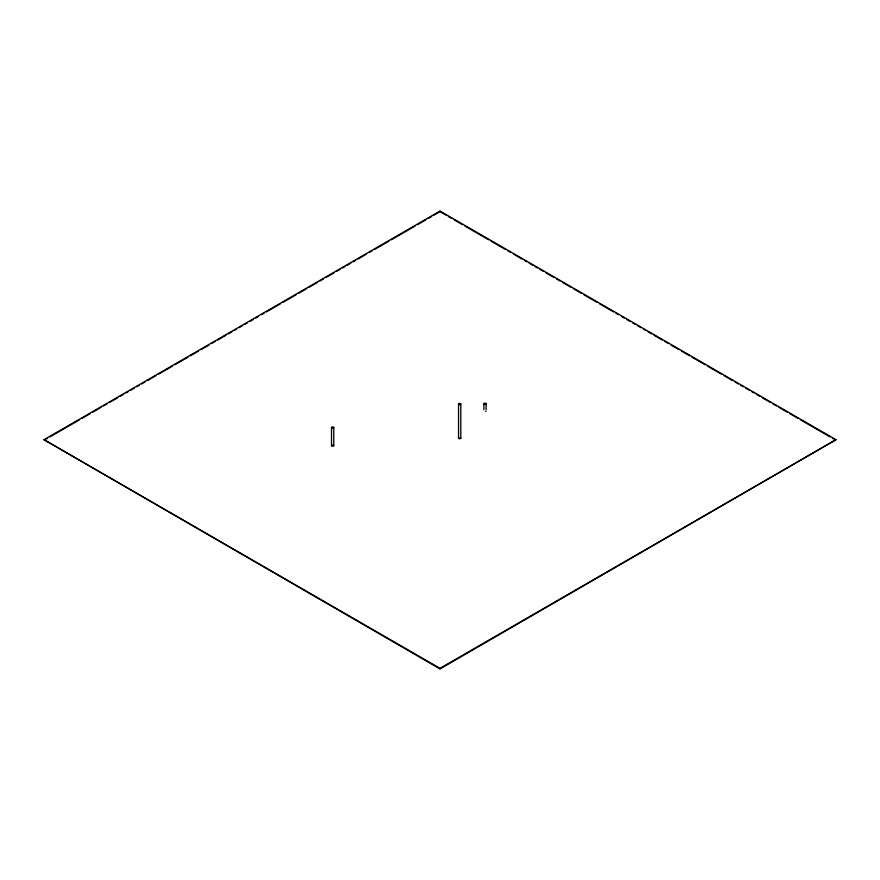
<?xml version="1.0" encoding="UTF-8"?>
<svg xmlns="http://www.w3.org/2000/svg" width="880" height="880" viewBox="0 0 880 880"><rect width="100%" height="100%" fill="white"/><g stroke="black" fill="none" stroke-linecap="round" stroke-linejoin="round"><path stroke-width="1.32" d="M44 439.692L440 211.068L836 439.692L440 668.932L44 439.692L440 668.327L836 439.692M45.188 439.615L47.564 438.251M49.951 436.876L79.673 419.705M82.049 418.341L90.376 413.534M92.752 412.159L101.079 407.352M103.455 405.977L107.03 403.92M109.406 402.545L117.733 397.738M120.109 396.363L123.673 394.306M126.049 392.931L128.436 391.556M130.812 390.192L134.376 388.124M136.752 386.749L139.139 385.385M141.515 384.01L145.079 381.953M147.455 380.578L155.782 375.771M158.158 374.396L172.436 366.157M174.812 364.782L187.891 357.236M190.267 355.861L198.594 351.054M200.97 349.679L209.297 344.872M211.673 343.497L215.248 341.44M217.624 340.065L225.951 335.258M228.327 333.883L231.891 331.826M234.267 330.451L236.654 329.087M239.03 327.712L242.594 325.644M244.97 324.28L247.346 322.905M249.733 321.53L253.297 319.473M255.673 318.098L258.049 316.723M261.624 314.666L264 313.291M266.376 311.916L280.654 303.677M283.03 302.302L296.109 294.756M298.485 293.381L306.812 288.574M309.188 287.199L317.515 282.392M319.891 281.017L323.455 278.96M325.842 277.585L334.158 272.778M336.545 271.414L340.109 269.346M342.485 267.982L344.861 266.607M347.248 265.232L350.812 263.175M353.188 261.8L355.564 260.425M357.951 259.05L366.267 254.243M369.842 252.186L372.218 250.811M374.594 249.436L388.861 241.197M391.248 239.833L415.03 226.094M417.406 224.719L425.733 219.912M428.109 218.548L431.673 216.48M434.049 215.116L440 211.673L445.951 215.116M448.327 216.48L451.891 218.548M454.267 219.912L462.594 224.719M464.97 226.094L488.752 239.833M491.139 241.197L505.406 249.436M507.782 250.811L510.158 252.186M513.733 254.243L522.049 259.05M524.436 260.425L526.812 261.8M529.188 263.175L532.752 265.232M535.139 266.607L537.515 267.982M539.891 269.346L543.455 271.414M545.842 272.778L554.158 277.585M556.545 278.96L560.109 281.017M562.485 282.392L570.812 287.199M573.188 288.574L581.515 293.381M583.891 294.756L596.97 302.302M599.346 303.677L613.624 311.916M616 313.291L618.376 314.666M621.951 316.723L624.327 318.098M626.703 319.473L630.267 321.53M632.654 322.905L635.03 324.28M637.406 325.644L640.97 327.712M643.346 329.087L645.733 330.451M648.109 331.826L651.673 333.883M654.049 335.258L662.376 340.065M664.752 341.44L668.327 343.497M670.703 344.872L679.03 349.679M681.406 351.054L689.733 355.861M692.109 357.236L705.188 364.782M707.564 366.157L721.842 374.396M724.218 375.771L732.545 380.578M734.921 381.953L738.485 384.01M740.861 385.385L743.248 386.749M745.624 388.124L749.188 390.192M751.564 391.556L753.951 392.931M756.327 394.306L759.891 396.363M762.267 397.738L770.594 402.545M772.97 403.92L776.545 405.977M778.921 407.352L787.248 412.159M789.624 413.534L797.951 418.341M800.327 419.705L830.049 436.876M832.436 438.251L834.812 439.615M486.101 403.81A1.133 0.649 0 0 1 484.407 404.371A1.133 0.649 0 0 1 484.407 403.249A1.133 0.649 0 0 1 486.101 403.81L486.101 409.673M483.846 403.81L483.846 409.673M460.801 404.03A1.133 0.649 0 0 1 459.107 404.602A1.133 0.649 0 0 1 459.107 403.469A1.133 0.649 0 0 1 460.801 404.03L460.801 438.097M458.546 404.03L458.546 438.097M440 211.068L440 211.673M440 668.327L440 668.932M333.762 427.526A1.133 0.649 0 0 1 332.068 428.098A1.133 0.649 0 0 1 332.068 426.965A1.133 0.649 0 0 1 333.762 427.526L333.762 445.621M331.507 427.526L331.507 445.621M333.08 445.027A1.133 0.649 0 0 1 333.52 446.017A1.133 0.649 0 0 1 331.738 446.017A1.133 0.649 0 0 1 332.189 445.027M486.002 411.103A1.133 0.649 0 0 1 485.606 411.389M460.658 437.778A1.133 0.649 0 0 1 460.273 438.647A1.133 0.649 0 0 1 458.755 438.482A1.133 0.649 0 0 1 458.942 437.602"/></g></svg>
